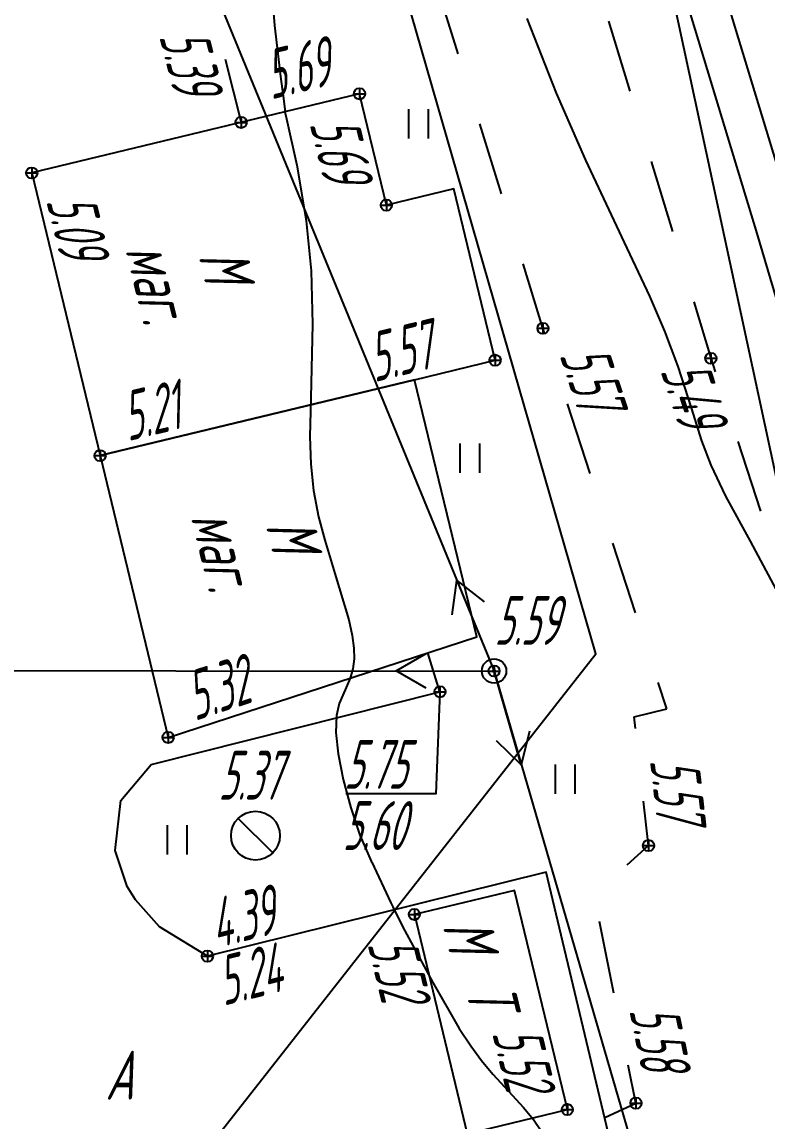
# Model space of a CAD drawing. Extents: x 1233805 to 1234355, y 654698 to 655114.
# Drawn here: x 1234114.77 to 1234130.01, y 654829.59 to 654852.1 of the extents above; entities that cross this region are included whole.
import ezdxf

# ---------------------------------------------------------------- set-up
doc = ezdxf.new("R2010")
doc.units = 0
doc.linetypes.add('ИИDash_15_15', pattern=[3, 1.5, -1.5])
for name, color, linetype, lineweight in [('ИИ_ГОРИЗОНТАЛИ_ОСН', 32, 'Continuous', 25), ('ИИ_ДОРОГИ_АД', 7, 'Continuous', 25), ('ИИ_ДОРОГИ_ЖД', 7, 'Continuous', 25), ('ИИ_ЛЭП_НН', 250, 'Continuous', 25), ('ИИ_ОТМЕТКИ', 7, 'Continuous', 25), ('ИИ_СТРОЕНИЕ', 7, 'Continuous', 25), ('ИИ_ТЕПЛОТРАССА', 5, 'Continuous', 25), ('ИИ_ТРУБОПРОВОДЫ', 7, 'Continuous', 25), ('ИИ_УГОДЬЯ', 7, 'Continuous', 25), ('ИИ_ЭЛЕКТРОКАБЕЛЬ_НН', 240, 'Continuous', 25)]:
    doc.layers.add(name, color=color, linetype=linetype, lineweight=lineweight)
doc.styles.add('VNIPISIMPLEXCUR', font='simplex.shx', dxfattribs={"width": 0.8, "oblique": 15})
doc.styles.add('ГОСТ 2.304 КУРСИВ', font='cs_gost2304.shx', dxfattribs={"oblique": 15})
doc.linetypes.add('ИИ051193', pattern='A,4,-2,[22,3dservice.shx,S=1,R=0,X=0,Y=0],8,[22,3dservice.shx,S=1,R=180,X=0,Y=0],-2,4', length=20)
doc.linetypes.add('ИИ05155', pattern='A,0,[41,3dservice.shx,S=3,R=0,X=0,Y=0],-12', length=12)
doc.linetypes.add('ИИ251225', pattern='A,2,-2,3,-0.6,["2Т",VNIPISIMPLEXCUR,S=2,R=0,X=0,Y=-1],-4.4,3,-2,8,-2,8,-2,6', length=43)

# ---------------------------------------------------------------- blocks, each defined once
blk = doc.blocks.new('ИИ05401')
at = {"color": 0, "linetype": 'Continuous', "lineweight": 25}
for points in [[(-0.4, 1.2), (-0.4, 0)], [(0.4, 1.2), (0.4, 0)]]:
    blk.add_lwpolyline(points, dxfattribs=at)
blk = doc.blocks.new('ИИ051144')
at = {"color": 0, "linetype": 'Continuous', "lineweight": 25, "flags": 128}
for points in [[(2.775, 0.707), (4, 0), (2.775, -0.707)], [(4, 0), (0, 0)]]:
    blk.add_lwpolyline(points, dxfattribs=at)
blk = doc.blocks.new('ИИ051081')
at = {"linetype": 'Continuous', "lineweight": 25}
blk.add_hatch(color=0, dxfattribs=at).paths.add_polyline_path([(-0.05, 0, 1), (0.05, 0, 1)])
at = {"color": 0, "linetype": 'Continuous', "lineweight": 25}
for radius in [0.5, 0.05]:
    blk.add_circle((0, 0), radius, dxfattribs=at)
blk = doc.blocks.new('ИИ051171')
at = {"color": 0, "linetype": 'Continuous', "lineweight": 25, "flags": 128}
blk.add_lwpolyline([(0.707, -0.707), (-0.707, 0.707)], dxfattribs=at)
at = {"color": 0, "linetype": 'Continuous', "lineweight": 25}
blk.add_circle((0, 0), 1, dxfattribs=at)
at = {"color": 0, "linetype": 'Continuous', "style": 'VNIPISIMPLEXCUR', "oblique": 15, "width": 0.8}
for tag, p in [('NUMBER', (1.7, -1)), ('HATCH', (1.7, -4.4)), ('HEIGHT', (1.7, -7.8)), ('TOP1', (1.7, -11.2)), ('TOP2', (1.7, -14.6)), ('TOP3', (1.7, -18)), ('TOP4', (1.7, -21.4)), ('TOP5', (1.7, -24.8)), ('BOTTOM', (1.7, -28.2))]:
    blk.add_attdef(tag, p, '', height=2, dxfattribs=at)
blk = doc.blocks.new('PICKET')
at = {"color": 0, "linetype": 'Continuous', "lineweight": 25}
for p, q in [((-0.23, 0), (0.23, 0)), ((0, 0.23), (0, -0.23))]:
    blk.add_line(p, q, dxfattribs=at)
blk.add_circle((0, 0), 0.23, dxfattribs=at)
at = {"color": 0, "linetype": 'Continuous', "style": 'VNIPISIMPLEXCUR', "oblique": 15, "width": 0.8}
blk.add_attdef('OTMETKA', (1.25, 0.3), '', height=2, dxfattribs=at)
at = {"color": 8, "linetype": 'Continuous', "style": 'VNIPISIMPLEXCUR', "oblique": 15, "width": 0.8, "flags": 1}
blk.add_attdef('NOMER', (1.25, -2.7), '', height=2, dxfattribs=at)

msp = doc.modelspace()

# ---------------------------------------------------------------- linework, layer by layer
at = {"layer": 'ИИ_ГОРИЗОНТАЛИ_ОСН', "elevation": 5.5, "flags": 128}
for points in [[(1234119.859, 654852.961), (1234119.935, 654852.024), (1234120.057, 654850.979), (1234120.122, 654850.472), (1234120.143, 654850.304), (1234120.146, 654850.285), (1234120.149, 654850.258)], [(1234134.891, 654826.297), (1234132.56, 654834.128), (1234131.943, 654836.14), (1234131.537, 654837.328), (1234130.932, 654838.916), (1234130.647, 654839.581), (1234130.363, 654840.183), (1234129.67, 654841.473), (1234129.17, 654842.39), (1234128.867, 654843.024), (1234128.676, 654843.524), (1234128.465, 654844.199), (1234128.196, 654845.049), (1234127.923, 654845.771), (1234127.61, 654846.483), (1234127.093, 654847.581), (1234126.302, 654849.269), (1234125.705, 654850.637), (1234125.101, 654852.167)], [(1234120.147, 654850.257), (1234120.18, 654850.116), (1234120.386, 654849.165), (1234120.58, 654848.025), (1234120.684, 654847), (1234120.712, 654845.909), (1234120.675, 654844.405), (1234120.674, 654844.385), (1234120.656, 654843.614), (1234120.673, 654843.048), (1234120.732, 654842.507), (1234120.836, 654841.969), (1234120.963, 654841.492), (1234121.17, 654840.813), (1234121.451, 654839.862), (1234121.522, 654839.543), (1234121.559, 654839.284), (1234121.562, 654839.065), (1234121.536, 654838.861), (1234121.479, 654838.668), (1234121.376, 654838.431), (1234121.258, 654838.148), (1234121.2, 654837.907), (1234121.188, 654837.559), (1234121.233, 654837.12), (1234121.336, 654836.595), (1234121.491, 654836.012), (1234121.68, 654835.453), (1234121.913, 654834.926), (1234121.923, 654834.906), (1234122.315, 654834.07), (1234122.353, 654833.989), (1234122.549, 654833.588), (1234123.169, 654832.439), (1234123.714, 654831.5), (1234123.947, 654831.145), (1234124.168, 654830.844), (1234124.402, 654830.565), (1234124.724, 654830.218), (1234125.03, 654829.886), (1234125.233, 654829.637), (1234125.403, 654829.387)]]:
    msp.add_lwpolyline(points, dxfattribs=at)
at = {"layer": 'ИИ_ДОРОГИ_АД', "linetype": 'ИИDash_15_15', "flags": 128}
for points in [[(1234126.689, 654829.676), (1234127.329, 654829.972), (1234126.461, 654834.29), (1234126.777, 654834.512), (1234127.586, 654835.242), (1234127.29, 654837.879), (1234127.963, 654838.038), (1234125.426, 654845.827), (1234121.162, 654859.631), (1234118.578, 654867.881), (1234117.484, 654867.484), (1234116.967, 654867.881), (1234114.14, 654876.439), (1234115.869, 654876.956), (1234115.273, 654879.282), (1234114.57, 654879.467), (1234113.645, 654880.942), (1234113.021, 654884.241), (1234113.94, 654884.788), (1234112.99, 654888.387), (1234114.879, 654888.946), (1234116.065, 654888.425), (1234118.629, 654878.4), (1234120.638, 654871.643), (1234123.012, 654863.843), (1234125.938, 654854.842), (1234128.862, 654845.213), (1234131.822, 654836.098), (1234135.471, 654824.271), (1234140.427, 654806.922), (1234142.885, 654797.638), (1234146.516, 654784.081), (1234150.041, 654771.441), (1234150.666, 654769.382), (1234150.897, 654767.608), (1234151.142, 654764.927), (1234152.168, 654751.971), (1234152.086, 654749.149), (1234150.241, 654749.149), (1234149.545, 654748.878), (1234149.287, 654747.691), (1234149.485, 654744.069), (1234150.31, 654734.021), (1234151.83, 654725.792), (1234152.363, 654719.609), (1234152.756, 654716.684), (1234153.087, 654713.292), (1234153.459, 654712.216), (1234154.038, 654711.513), (1234154.765, 654711.141), (1234155.983, 654711.024), (1234158.109, 654711.076), (1234164.149, 654711.529)], [(1234116.724, 654860.064), (1234119.249, 654850.04)]]:
    msp.add_lwpolyline(points, dxfattribs=at)
at = {"layer": 'ИИ_ДОРОГИ_АД', "flags": 128}
msp.add_lwpolyline([(1234130.598, 654776.779), (1234139.176, 654777.253), (1234135.701, 654791.83), (1234125.492, 654834.699), (1234118.559, 654832.98), (1234117.581, 654833.58), (1234117.09, 654834.136), (1234116.918, 654834.408), (1234116.673, 654835.145), (1234116.789, 654836.165), (1234117.409, 654836.901), (1234123.319, 654838.39), (1234123.067, 654839.187)], dxfattribs=at)
at = {"layer": 'ИИ_ДОРОГИ_ЖД'}
msp.add_lwpolyline([(1234115.936, 654894.817), (1234117.118, 654890.469), (1234120.054, 654880.233), (1234125.196, 654862.926), (1234127.401, 654855.683), (1234129.803, 654847.769), (1234133.929, 654833.843), (1234138.159, 654819.195), (1234139.873, 654812.948), (1234143.52, 654799.697), (1234147.802, 654783.938), (1234150.352, 654774.65), (1234154.429, 654760.021), (1234157.011, 654750.716), (1234157.656, 654748.292), (1234158.355, 654745.603), (1234159.633, 654740.419), (1234160.567, 654736.052), (1234161.185, 654733.024), (1234161.904, 654729.242), (1234162.694, 654724.626), (1234164.61, 654712.623), (1234164.882, 654710.892)], dxfattribs=at)
at = {"layer": 'ИИ_ДОРОГИ_ЖД', "linetype": 'ИИ05155', "flags": 128}
msp.add_lwpolyline([(1234116.703, 654895.026), (1234117.884, 654890.683), (1234120.817, 654880.456), (1234125.957, 654863.155), (1234128.162, 654855.915), (1234130.565, 654847.997), (1234134.692, 654834.066), (1234138.925, 654819.41), (1234140.64, 654813.158), (1234144.287, 654799.907), (1234148.569, 654784.148), (1234151.118, 654774.862), (1234155.195, 654760.234), (1234157.779, 654750.92), (1234158.424, 654748.494), (1234159.125, 654745.799), (1234160.408, 654740.598), (1234161.345, 654736.214), (1234161.965, 654733.178), (1234162.686, 654729.383), (1234163.478, 654724.756), (1234165.395, 654712.747), (1234165.679, 654710.943)], dxfattribs=at)
at = {"layer": 'ИИ_ЛЭП_НН', "elevation": -11.67, "flags": 128}
msp.add_lwpolyline([(1234104.321, 654887.734), (1234124.425, 654838.815), (1234128.15, 654826.001), (1234133.809, 654802.226), (1234139.478, 654774.055), (1234141.888, 654758.144), (1234145.849, 654713.984)], dxfattribs=at)
at = {"layer": 'ИИ_ЛЭП_НН', "flags": 128}
msp.add_lwpolyline([(1233970.192, 654826.909), (1233995.192, 654827.967), (1234027.123, 654834.629), (1234060.293, 654840.339), (1234091.863, 654838.846), (1234124.425, 654838.815)], dxfattribs=at)
at = {"layer": 'ИИ_ОТМЕТКИ', "elevation": 5.602}
msp.add_lwpolyline([(1234123.319, 654838.391), (1234123.232, 654836.304), (1234121.389, 654836.304)], dxfattribs=at)
at = {"layer": 'ИИ_СТРОЕНИЕ'}
for points in [[(1234122.798, 654844.776), (1234124.447, 654845.175), (1234123.6, 654848.68), (1234122.221, 654848.347), (1234121.672, 654850.626), (1234114.966, 654849.006), (1234116.363, 654843.222)], [(1234116.363, 654843.222), (1234117.756, 654837.455), (1234124.07, 654839.514), (1234122.798, 654844.776)], [(1234122.794, 654833.833), (1234123.878, 654829.346), (1234125.925, 654829.84), (1234124.841, 654834.327)]]:
    msp.add_lwpolyline(points, close=True, dxfattribs=at)
at = {"layer": 'ИИ_ТЕПЛОТРАССА', "linetype": 'ИИ251225', "elevation": 25.52, "flags": 128}
msp.add_lwpolyline([(1233993.054, 654809.621), (1234024.354, 654813.78), (1234024.751, 654810.998), (1234028.542, 654811.539), (1234028.15, 654814.28), (1234116.084, 654825.883), (1234126.505, 654839.169), (1234120.846, 654858.805), (1234096.46, 654932.607), (1234095.08, 654937.177)], dxfattribs=at)
at = {"layer": 'ИИ_ЭЛЕКТРОКАБЕЛЬ_НН', "linetype": 'ИИ051193', "flags": 128}
msp.add_lwpolyline([(1234104.61, 654961.649), (1234152.102, 654740.983)], dxfattribs=at)

# ---------------------------------------------------------------- block references
at = {"layer": 'ИИ_ЛЭП_НН'}
for p, xscale, yscale, zscale, rotation in [((1234124.425, 654838.815), 0.4999999999999997, 0.4999999999999997, 0.4999999999999997, 112.3408943960386), ((1234124.425, 654838.815, -11.67), 0.4999999999999992, 0.4999999999999992, 0.4999999999999992, 179.9448136010248), ((1234124.425, 654838.815), 0.4999999999999997, 0.4999999999999997, 0.4999999999999997, 286.2107529848526)]:
    msp.add_blockref('ИИ051144', p, dxfattribs=dict(at, xscale=xscale, yscale=yscale, zscale=zscale, rotation=rotation))
at = {"layer": 'ИИ_ЛЭП_НН', "xscale": 0.5, "yscale": 0.5, "zscale": 0.5}
msp.add_blockref('ИИ051081', (1234124.425, 654838.815, -11.67), dxfattribs=at)
at = {"layer": 'ИИ_ОТМЕТКИ'}
ref = msp.add_blockref('PICKET', (1234121.672, 654850.626, 5.688), dxfattribs=dict(at, xscale=0.5, yscale=0.5, zscale=0.5))
ref.add_attrib('OTMETKA', '5.69', (1234119.864, 654850.508, 5.688), dxfattribs={"layer": '0', "color": 0, "linetype": 'Continuous', "height": 1, "rotation": 13.5799, "style": 'ГОСТ 2.304 КУРСИВ', "oblique": 15, "width": 0.65})
ref = msp.add_blockref('PICKET', (1234119.249, 654850.04, 5.39), dxfattribs=dict(at, xscale=0.5, yscale=0.5, zscale=0.5))
ref.add_attrib('OTMETKA', '5.39', (1234117.571, 654851.8, 5.39), dxfattribs={"layer": '0', "color": 0, "linetype": 'Continuous', "height": 1, "rotation": 284.1402, "style": 'ГОСТ 2.304 КУРСИВ', "oblique": 15, "width": 0.65})
ref = msp.add_blockref('PICKET', (1234122.221, 654848.347, 5.688), dxfattribs=dict(at, xscale=0.5, yscale=0.5, zscale=0.5))
ref.add_attrib('OTMETKA', '5.69', (1234120.649, 654850.01, 5.688), dxfattribs={"layer": '0', "color": 0, "linetype": 'Continuous', "height": 1, "rotation": 283.5573, "style": 'ГОСТ 2.304 КУРСИВ', "oblique": 15, "width": 0.65})
ref = msp.add_blockref('PICKET', (1234114.966, 654849.006, 5.09), dxfattribs=dict(at, xscale=0.5, yscale=0.5, zscale=0.5))
ref.add_attrib('OTMETKA', '5.09', (1234115.259, 654848.434, 5.09), dxfattribs={"layer": '0', "color": 0, "linetype": 'Continuous', "height": 1, "rotation": 283.5799, "style": 'ГОСТ 2.304 КУРСИВ', "oblique": 15, "width": 0.65})
ref = msp.add_blockref('PICKET', (1234124.447, 654845.175, 5.574), dxfattribs=dict(at, xscale=0.5, yscale=0.5, zscale=0.5))
ref.add_attrib('OTMETKA', '5.57', (1234121.978, 654844.724, 5.574), dxfattribs={"layer": '0', "color": 0, "linetype": 'Continuous', "height": 1, "rotation": 13.5799, "style": 'ГОСТ 2.304 КУРСИВ', "oblique": 15, "width": 0.65})
ref = msp.add_blockref('PICKET', (1234125.426, 654845.827, 5.565), dxfattribs=dict(at, xscale=0.5, yscale=0.5, zscale=0.5))
ref.add_attrib('OTMETKA', '5.57', (1234125.762, 654845.279, 5.565), dxfattribs={"layer": '0', "color": 0, "linetype": 'Continuous', "height": 1, "rotation": 288.0426, "style": 'ГОСТ 2.304 КУРСИВ', "oblique": 15, "width": 0.65})
ref = msp.add_blockref('PICKET', (1234128.862, 654845.213, 5.488), dxfattribs=dict(at, xscale=0.5, yscale=0.5, zscale=0.5))
ref.add_attrib('OTMETKA', '5.49', (1234127.827, 654844.958, 5.488), dxfattribs={"layer": '0', "color": 0, "linetype": 'Continuous', "height": 1, "rotation": 287.9875, "style": 'ГОСТ 2.304 КУРСИВ', "oblique": 15, "width": 0.65})
ref = msp.add_blockref('PICKET', (1234116.363, 654843.222, 5.208), dxfattribs=dict(at, xscale=0.5, yscale=0.5, zscale=0.5))
ref.add_attrib('OTMETKA', '5.21', (1234116.935, 654843.515, 5.208), dxfattribs={"layer": '0', "color": 0, "linetype": 'Continuous', "height": 1, "rotation": 13.5799, "style": 'ГОСТ 2.304 КУРСИВ', "oblique": 15, "width": 0.65})
ref = msp.add_blockref('PICKET', (1234124.425, 654838.815, 5.587), dxfattribs=dict(at, xscale=0.5, yscale=0.5, zscale=0.5))
ref.add_attrib('OTMETKA', '5.59', (1234124.435, 654839.351, 5.587), dxfattribs={"layer": '0', "color": 0, "linetype": 'Continuous', "height": 1, "style": 'ГОСТ 2.304 КУРСИВ', "oblique": 15, "width": 0.65})
ref = msp.add_blockref('PICKET', (1234117.756, 654837.455, 5.318), dxfattribs=dict(at, xscale=0.5, yscale=0.5, zscale=0.5))
ref.add_attrib('OTMETKA', '5.32', (1234118.304, 654837.791, 5.318), dxfattribs={"layer": '0', "color": 0, "linetype": 'Continuous', "height": 1, "rotation": 18.0602, "style": 'ГОСТ 2.304 КУРСИВ', "oblique": 15, "width": 0.65})
ref = msp.add_blockref('PICKET', (1234123.319, 654838.39, 5.602), dxfattribs=dict(at, xscale=0.5, yscale=0.5, zscale=0.5))
ref.add_attrib('OTMETKA', '5.60', (1234121.328, 654835.153, 5.602), dxfattribs={"layer": '0', "color": 0, "linetype": 'Continuous', "height": 1, "style": 'ГОСТ 2.304 КУРСИВ', "oblique": 15, "width": 0.65})
ref = msp.add_blockref('PICKET', (1234127.586, 654835.242, 5.565), dxfattribs=dict(at, xscale=0.5, yscale=0.5, zscale=0.5))
ref.add_attrib('OTMETKA', '5.57', (1234127.615, 654836.985, 5.565), dxfattribs={"layer": '0', "color": 0, "linetype": 'Continuous', "height": 1, "rotation": 276.405, "style": 'ГОСТ 2.304 КУРСИВ', "oblique": 15, "width": 0.65})
ref = msp.add_blockref('PICKET', (1234122.794, 654833.833, 5.522), dxfattribs=dict(at, xscale=0.5, yscale=0.5, zscale=0.5))
ref.add_attrib('OTMETKA', '5.52', (1234121.833, 654833.228, 5.522), dxfattribs={"layer": '0', "color": 0, "linetype": 'Continuous', "height": 1, "rotation": 283.5799, "style": 'ГОСТ 2.304 КУРСИВ', "oblique": 15, "width": 0.65})
ref = msp.add_blockref('PICKET', (1234118.559, 654832.98, 5.235), dxfattribs=dict(at, xscale=0.5, yscale=0.5, zscale=0.5))
ref.add_attrib('OTMETKA', '5.24', (1234118.892, 654831.964, 5.235), dxfattribs={"layer": '0', "color": 0, "linetype": 'Continuous', "height": 1, "rotation": 13.9278, "style": 'ГОСТ 2.304 КУРСИВ', "oblique": 15, "width": 0.65})
ref = msp.add_blockref('PICKET', (1234127.329, 654829.972, 5.583), dxfattribs=dict(at, xscale=0.5, yscale=0.5, zscale=0.5))
ref.add_attrib('OTMETKA', '5.58', (1234127.191, 654831.872, 5.583), dxfattribs={"layer": '0', "color": 0, "linetype": 'Continuous', "height": 1, "rotation": 281.3617, "style": 'ГОСТ 2.304 КУРСИВ', "oblique": 15, "width": 0.65})
ref = msp.add_blockref('PICKET', (1234125.925, 654829.84, 5.522), dxfattribs=dict(at, xscale=0.5, yscale=0.5, zscale=0.5))
ref.add_attrib('OTMETKA', '5.52', (1234124.383, 654831.404, 5.522), dxfattribs={"layer": '0', "color": 0, "linetype": 'Continuous', "height": 1, "rotation": 283.5799, "style": 'ГОСТ 2.304 КУРСИВ', "oblique": 15, "width": 0.65})
at = {"layer": 'ИИ_ТРУБОПРОВОДЫ'}
ref = msp.add_blockref('ИИ051171', (1234119.543, 654835.446, 5.37), dxfattribs=dict(at, xscale=0.5, yscale=0.5, zscale=0.5))
ref.add_attrib('HATCH', '5.37', (1234118.786, 654836.182, 5.37), dxfattribs={"layer": '0', "color": 0, "linetype": 'Continuous', "height": 1, "rotation": 360, "style": 'ГОСТ 2.304 КУРСИВ', "oblique": 15, "width": 0.65})
at = {"layer": 'ИИ_УГОДЬЯ', "xscale": 0.5, "yscale": 0.5, "zscale": 0.5}
for p in [(1234122.875, 654849.708), (1234123.928, 654842.869), (1234125.876, 654836.303), (1234117.938, 654835.062)]:
    msp.add_blockref('ИИ05401', p, dxfattribs=at)

# ---------------------------------------------------------------- texts
at = {"layer": 'ИИ_ДОРОГИ_АД', "style": 'ГОСТ 2.304 КУРСИВ', "oblique": 15, "width": 0.8}
msp.add_text('А', height=1, dxfattribs=at).set_placement((1234116.471, 654830.045))
at = {"layer": 'ИИ_ОТМЕТКИ', "style": 'ГОСТ 2.304 КУРСИВ', "oblique": 15, "width": 0.65}
msp.add_text('5.75', height=1, dxfattribs=at).set_placement((1234121.357, 654836.404))
msp.add_text('4.39', height=1, rotation=13.9278, dxfattribs=at).set_placement((1234118.736, 654833.139))
at = {"layer": 'ИИ_СТРОЕНИЕ', "style": 'ГОСТ 2.304 КУРСИВ', "oblique": 15, "width": 0.8}
for s, p in [('маг.', (1234116.877, 654847.44)), ('М', (1234118.374, 654847.314)), ('маг.', (1234118.217, 654841.967)), ('М', (1234119.749, 654841.8)), ('М', (1234123.37, 654833.608)), ('Т', (1234123.841, 654832.277))]:
    msp.add_text(s, height=1, rotation=283.5799, dxfattribs=at).set_placement(p)

doc.saveas('drawing.dxf')
